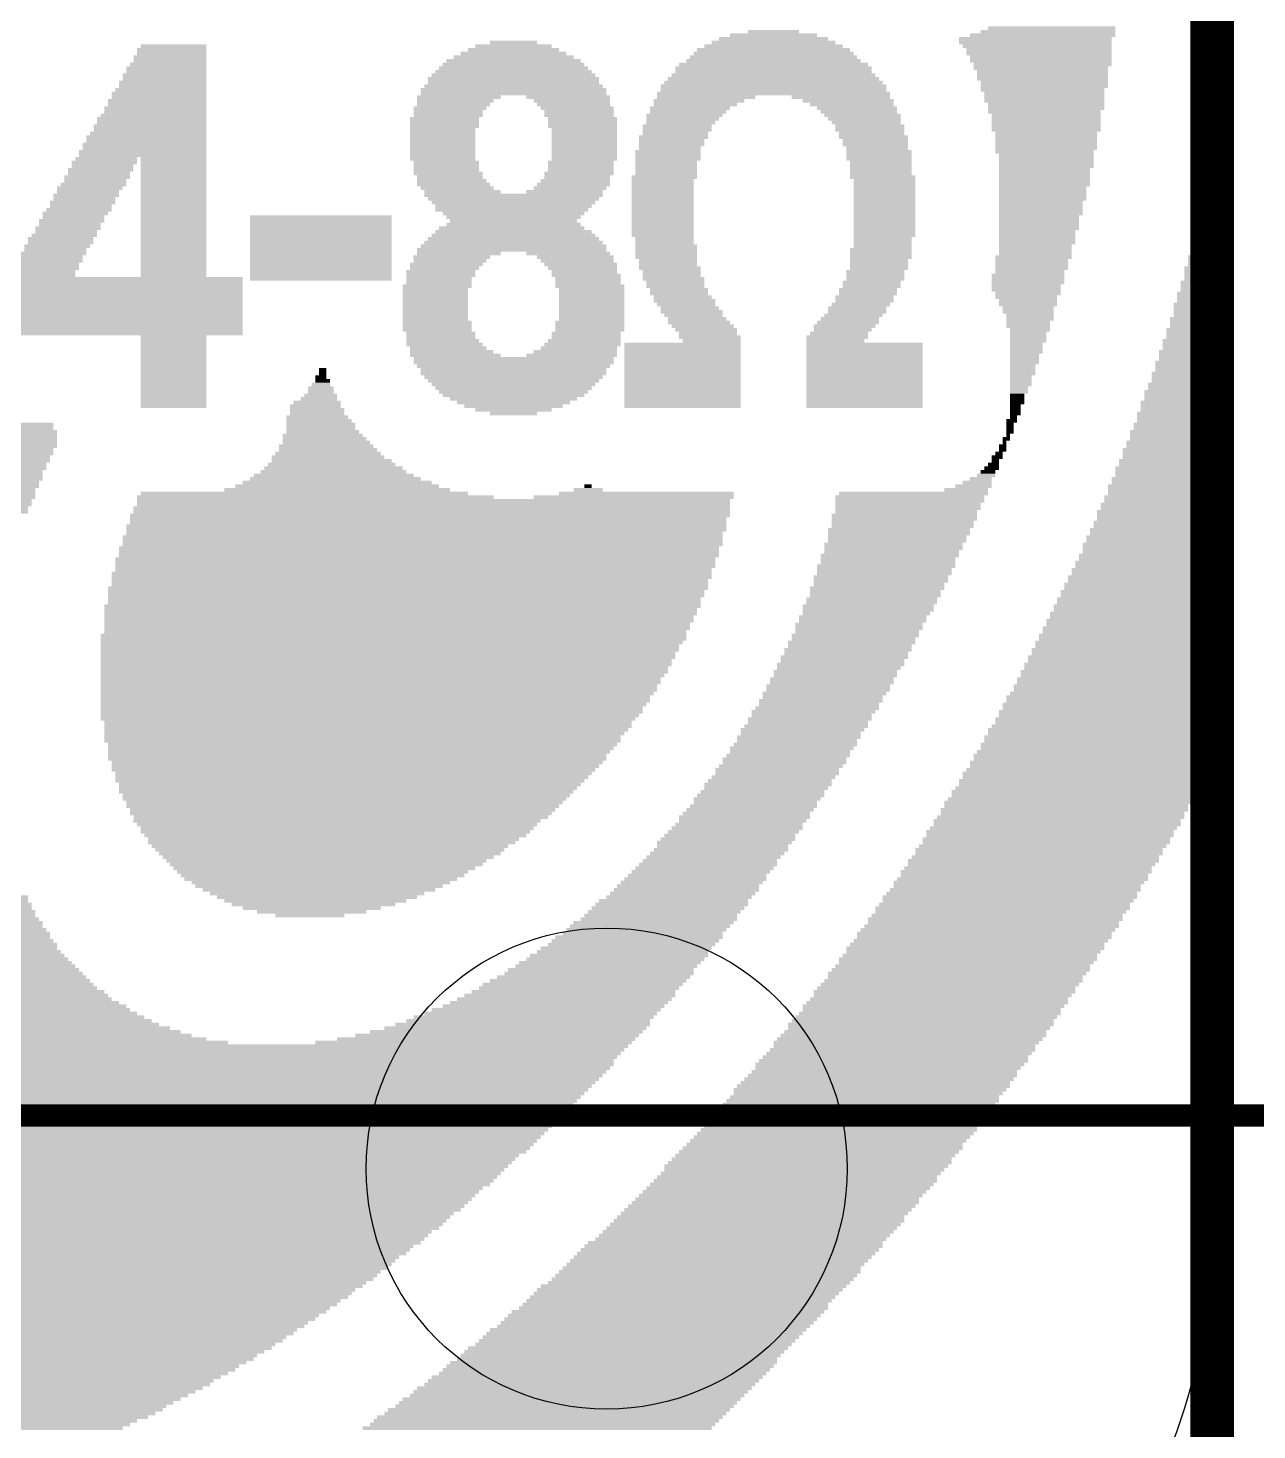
# Model space of a CAD drawing. Extents: x -11 to 71.5, y -12.5 to 39.9.
# Drawn here: x 58.13 to 65.28, y 1.98 to 10.14 of the extents above; entities that cross this region are included whole.
import ezdxf

# ---------------------------------------------------------------- set-up
doc = ezdxf.new("R2010")
doc.units = 0
for name, color, linetype in [('1', 12, 'CONTINUOUS'), ('16', 132, 'CONTINUOUS'), ('20', 4, 'CONTINUOUS'), ('21', 40, 'CONTINUOUS'), ('47', 253, 'CONTINUOUS')]:
    doc.layers.add(name, color=color, linetype=linetype)

# ---------------------------------------------------------------- blocks, each defined once
blk = doc.blocks.new('RECT')
blk.add_solid([(-0.5, -0.5), (0.5, -0.5), (-0.5, 0.5), (0.5, 0.5)])

msp = doc.modelspace()

# ---------------------------------------------------------------- linework, layer by layer
at = {"layer": '1', "const_width": 0.254}
msp.add_lwpolyline([(65.024, 0), (65.024, 30.734)], dxfattribs=at)
at = {"layer": '16', "const_width": 0.254}
msp.add_lwpolyline([(65.024, 0), (65.024, 30.734)], dxfattribs=at)
at = {"layer": '20'}
msp.add_line((65, 3), (65, 27.6604), dxfattribs=at)
msp.add_circle((61.5, 3.5), 1.4, dxfattribs=at)
msp.add_arc((62, 3), 3, 270, 0, dxfattribs=at)
at = {"layer": '47', "const_width": 0.13}
msp.add_lwpolyline([(43.688, 3.81), (71.45, 3.81)], dxfattribs=at)

# ---------------------------------------------------------------- block references
at = {"layer": '21', "yscale": 0.0212}
for p, xscale in [((62.4709, 10.1173), 0.2963), ((64.0689, 10.1173), 0.7831), ((64.0901, 10.1384), 0.7408), ((58.9786, 10.0326), 0.381), ((60.9576, 10.0326), 0.4445), ((60.9576, 10.0538), 0.2752), ((62.4709, 10.0326), 0.8043), ((62.4709, 10.0538), 0.7196), ((62.4709, 10.0749), 0.635), ((62.4709, 10.0961), 0.508), ((63.9949, 10.0749), 0.889), ((63.9949, 10.0538), 0.889), ((64.0054, 10.0326), 0.8678), ((64.0372, 10.0961), 0.8466), ((58.9574, 9.9691), 0.4233), ((58.9574, 9.9479), 0.4233), ((58.968, 10.0114), 0.4022), ((58.968, 9.9903), 0.4022), ((60.9576, 9.9479), 0.7831), ((60.9576, 9.9691), 0.6985), ((60.9576, 9.9903), 0.6138), ((60.9576, 10.0114), 0.5291), ((62.4709, 9.9479), 1.016), ((62.4709, 9.9691), 0.9736), ((62.4709, 9.9903), 0.9313), ((62.4709, 10.0114), 0.889), ((64.016, 10.0114), 0.8466), ((64.016, 9.9903), 0.8466), ((64.0266, 9.9691), 0.8255), ((64.0266, 9.9479), 0.8255), ((58.9256, 9.8633), 0.4868), ((58.9362, 9.9056), 0.4657), ((58.9362, 9.8844), 0.4657), ((58.9468, 9.9268), 0.4445), ((60.9576, 9.8633), 0.9525), ((60.9576, 9.8844), 0.9101), ((60.9576, 9.9056), 0.8678), ((60.9576, 9.9268), 0.8255), ((62.4709, 9.8633), 1.1853), ((62.4709, 9.9056), 1.143), ((62.4709, 9.8844), 1.143), ((62.4709, 9.9268), 1.1006), ((64.0372, 9.9268), 0.8043), ((64.0266, 9.9056), 0.7831), ((64.0372, 9.8844), 0.762), ((64.0372, 9.8633), 0.762), ((58.9151, 9.8209), 0.508), ((58.9151, 9.7998), 0.508), ((58.9256, 9.8421), 0.4868), ((60.9576, 9.7998), 1.0371), ((60.9576, 9.8421), 0.9948), ((60.9576, 9.8209), 0.9948), ((62.4709, 9.7998), 1.3123), ((62.4709, 9.8209), 1.27), ((62.4709, 9.8421), 1.2276), ((64.0372, 9.8421), 0.762), ((64.0478, 9.8209), 0.7408), ((64.0478, 9.7998), 0.7408), ((58.8833, 9.7151), 0.5715), ((58.8939, 9.7574), 0.5503), ((58.8939, 9.7363), 0.5503), ((58.9045, 9.7786), 0.5291), ((60.6189, 9.7151), 0.4445), ((60.6401, 9.7363), 0.4868), ((60.9576, 9.7786), 1.0795), ((60.9576, 9.7574), 1.0795), ((61.275, 9.7363), 0.4868), ((61.2962, 9.7151), 0.4445), ((62.037, 9.7151), 0.5291), ((62.4709, 9.7574), 1.3546), ((62.0794, 9.7363), 0.5715), ((62.4709, 9.7786), 1.3123), ((62.8625, 9.7363), 0.5715), ((62.9048, 9.7151), 0.5291), ((64.0372, 9.7786), 0.7196), ((64.0478, 9.7574), 0.6985), ((64.0478, 9.7363), 0.6985), ((64.0478, 9.7151), 0.6985), ((58.8621, 9.6304), 0.6138), ((58.8727, 9.6728), 0.5926), ((58.8727, 9.6516), 0.5926), ((58.8833, 9.6939), 0.5715), ((60.5766, 9.6516), 0.4022), ((60.5766, 9.6304), 0.4022), ((60.5872, 9.6728), 0.4233), ((60.6083, 9.6939), 0.4233), ((61.3068, 9.6939), 0.4233), ((61.328, 9.6728), 0.4233), ((61.3385, 9.6516), 0.4022), ((61.3385, 9.6304), 0.4022), ((61.9524, 9.6304), 0.4445), ((61.9735, 9.6516), 0.4445), ((61.9841, 9.6728), 0.4656), ((62.0159, 9.6939), 0.4868), ((62.926, 9.6939), 0.4868), ((62.9577, 9.6728), 0.4656), ((62.9683, 9.6516), 0.4445), ((62.9895, 9.6304), 0.4445), ((64.0478, 9.6516), 0.6561), ((64.0584, 9.6939), 0.6773), ((64.0584, 9.6728), 0.6773), ((64.0584, 9.6304), 0.635), ((58.841, 9.567), 0.6561), ((58.841, 9.5458), 0.6561), ((58.8516, 9.6093), 0.635), ((58.8516, 9.5881), 0.635), ((60.5554, 9.6093), 0.4022), ((60.5554, 9.5881), 0.4022), ((60.5554, 9.567), 0.4022), ((60.5448, 9.5458), 0.381), ((61.3597, 9.6093), 0.4022), ((61.3597, 9.5881), 0.4022), ((61.3597, 9.567), 0.4022), ((61.3703, 9.5458), 0.381), ((61.91, 9.567), 0.4022), ((61.91, 9.5458), 0.4022), ((61.9312, 9.5881), 0.4022), ((61.9418, 9.6093), 0.4233), ((63.0001, 9.6093), 0.4233), ((63.0106, 9.5881), 0.4022), ((63.0318, 9.567), 0.4022), ((63.0318, 9.5458), 0.4022), ((64.0584, 9.6093), 0.635), ((64.0584, 9.5881), 0.635), ((64.0584, 9.567), 0.635), ((64.0584, 9.5458), 0.635), ((58.8092, 9.4611), 0.7196), ((58.8198, 9.5035), 0.6985), ((58.8198, 9.4823), 0.6985), ((58.8304, 9.5246), 0.6773), ((60.5448, 9.5246), 0.381), ((60.5448, 9.5035), 0.381), ((60.5448, 9.4823), 0.381), ((60.5448, 9.4611), 0.381), ((61.3703, 9.5246), 0.381), ((61.3703, 9.5035), 0.381), ((61.3703, 9.4823), 0.381), ((61.3703, 9.4611), 0.381), ((61.8889, 9.5035), 0.4022), ((61.8783, 9.4823), 0.381), ((61.8783, 9.4611), 0.381), ((61.8994, 9.5246), 0.381), ((63.0424, 9.5246), 0.381), ((63.053, 9.5035), 0.4022), ((63.0636, 9.4823), 0.381), ((63.0636, 9.4611), 0.381), ((64.0584, 9.5246), 0.5926), ((64.0584, 9.5035), 0.5926), ((64.0584, 9.4823), 0.5926), ((64.0584, 9.4611), 0.5926), ((58.587, 9.3765), 0.3598), ((58.7986, 9.4188), 0.7408), ((58.7986, 9.3976), 0.7408), ((58.8092, 9.44), 0.7196), ((58.9786, 9.3765), 0.381), ((60.5448, 9.44), 0.381), ((60.5448, 9.4188), 0.381), ((60.5448, 9.3976), 0.381), ((60.5448, 9.3765), 0.381), ((61.3703, 9.44), 0.381), ((61.3703, 9.4188), 0.381), ((61.3703, 9.3976), 0.381), ((61.3703, 9.3765), 0.381), ((61.8571, 9.4188), 0.381), ((61.8571, 9.3976), 0.381), ((61.8571, 9.3765), 0.381), ((61.8677, 9.44), 0.3598), ((63.0741, 9.44), 0.3598), ((63.0847, 9.4188), 0.381), ((63.0847, 9.3976), 0.381), ((63.0847, 9.3765), 0.381), ((64.0478, 9.4188), 0.5715), ((64.0584, 9.44), 0.5926), ((64.0584, 9.3976), 0.5503), ((64.0584, 9.3765), 0.5503), ((58.5552, 9.313), 0.381), ((58.5447, 9.2918), 0.3598), ((58.5764, 9.3553), 0.381), ((58.5658, 9.3341), 0.3598), ((58.9786, 9.3553), 0.381), ((58.9786, 9.3341), 0.381), ((58.9786, 9.313), 0.381), ((58.9786, 9.2918), 0.381), ((60.566, 9.3553), 0.381), ((60.566, 9.3341), 0.381), ((60.566, 9.313), 0.381), ((60.5766, 9.2918), 0.4022), ((61.3385, 9.2918), 0.4022), ((61.3491, 9.3553), 0.381), ((61.3491, 9.3341), 0.381), ((61.3491, 9.313), 0.381), ((61.8465, 9.3553), 0.3598), ((61.8465, 9.3341), 0.3598), ((61.8465, 9.313), 0.3598), ((61.8465, 9.2918), 0.3598), ((63.0953, 9.3553), 0.3598), ((63.0953, 9.3341), 0.3598), ((63.0953, 9.313), 0.3598), ((63.0953, 9.2918), 0.3598), ((64.0478, 9.313), 0.5291), ((64.0478, 9.2918), 0.5291), ((64.0584, 9.3553), 0.5503), ((64.0584, 9.3341), 0.5503), ((58.5129, 9.2283), 0.381), ((58.5341, 9.2706), 0.381), ((58.5235, 9.2495), 0.3598), ((58.9786, 9.2706), 0.381), ((58.9786, 9.2495), 0.381), ((58.9786, 9.2283), 0.381), ((60.5977, 9.2495), 0.4022), ((60.5872, 9.2706), 0.381), ((60.6083, 9.2283), 0.4233), ((61.3068, 9.2283), 0.4233), ((61.3174, 9.2495), 0.4022), ((61.328, 9.2706), 0.381), ((61.8359, 9.2706), 0.381), ((61.8254, 9.2495), 0.3598), ((61.8254, 9.2283), 0.3598), ((63.1059, 9.2706), 0.381), ((63.1165, 9.2495), 0.3598), ((63.1165, 9.2283), 0.3598), ((64.0478, 9.2706), 0.5291), ((64.0478, 9.2495), 0.5291), ((64.0478, 9.2283), 0.5291), ((65.0002, 9.2283), 0.0212), ((58.4706, 9.1648), 0.381), ((58.46, 9.1436), 0.3598), ((58.4917, 9.2071), 0.381), ((58.4812, 9.186), 0.3598), ((58.9786, 9.2071), 0.381), ((58.9786, 9.186), 0.381), ((58.9786, 9.1648), 0.381), ((58.9786, 9.1436), 0.381), ((60.6295, 9.2071), 0.4233), ((60.6612, 9.186), 0.4445), ((60.9576, 9.1648), 1.0371), ((60.9576, 9.1436), 0.9948), ((61.2539, 9.186), 0.4445), ((61.2856, 9.2071), 0.4233), ((61.8254, 9.2071), 0.3598), ((61.8254, 9.186), 0.3598), ((61.8254, 9.1648), 0.3598), ((61.8254, 9.1436), 0.3598), ((63.1165, 9.2071), 0.3598), ((63.1165, 9.186), 0.3598), ((63.1165, 9.1648), 0.3598), ((63.1165, 9.1436), 0.3598), ((64.0372, 9.2071), 0.508), ((64.0372, 9.186), 0.508), ((64.0372, 9.1648), 0.508), ((64.0372, 9.1436), 0.508), ((64.9896, 9.1436), 0.0423), ((65.0002, 9.2071), 0.0212), ((65.0002, 9.186), 0.0212), ((65.0002, 9.1648), 0.0212), ((58.4071, 9.059), 0.381), ((58.4282, 9.0801), 0.381), ((58.4494, 9.1225), 0.381), ((58.4388, 9.1013), 0.3598), ((58.9786, 9.1225), 0.381), ((58.9786, 9.1013), 0.381), ((58.9786, 9.0801), 0.381), ((58.9786, 9.059), 0.381), ((60.9576, 9.1225), 0.9525), ((60.9576, 9.1013), 0.9101), ((60.947, 9.0801), 0.889), ((60.9576, 9.059), 0.8255), ((61.8254, 9.1225), 0.3598), ((61.8254, 9.1013), 0.3598), ((61.8254, 9.0801), 0.3598), ((61.8254, 9.059), 0.3598), ((63.1165, 9.1225), 0.3598), ((63.1165, 9.1013), 0.3598), ((63.1165, 9.0801), 0.3598), ((63.1165, 9.059), 0.3598), ((64.0266, 9.1225), 0.4868), ((64.0266, 9.1013), 0.4868), ((64.0266, 9.0801), 0.4868), ((64.0266, 9.059), 0.4868), ((64.9791, 9.059), 0.0635), ((64.9896, 9.1225), 0.0423), ((64.9896, 9.1013), 0.0423), ((64.9896, 9.0801), 0.0423), ((58.3648, 8.9743), 0.381), ((58.3859, 9.0166), 0.381), ((58.3753, 8.9955), 0.3598), ((58.3965, 9.0378), 0.3598), ((58.9786, 9.0378), 0.381), ((58.9786, 9.0166), 0.381), ((58.9786, 8.9955), 0.381), ((58.9786, 8.9743), 0.381), ((59.8358, 9.0378), 0.8255), ((59.8358, 9.0166), 0.8255), ((59.8358, 8.9955), 0.8255), ((59.8358, 8.9743), 0.8255), ((60.947, 8.9743), 0.8466), ((60.9576, 9.0378), 0.7831), ((60.9576, 8.9955), 0.7831), ((60.9576, 9.0166), 0.7408), ((61.8254, 9.0378), 0.3598), ((61.8254, 9.0166), 0.3598), ((61.8254, 8.9955), 0.3598), ((61.8254, 8.9743), 0.3598), ((63.1165, 9.0378), 0.3598), ((63.1165, 9.0166), 0.3598), ((63.1165, 8.9955), 0.3598), ((63.1165, 8.9743), 0.3598), ((64.016, 9.0378), 0.4656), ((64.016, 9.0166), 0.4656), ((64.016, 8.9955), 0.4656), ((64.016, 8.9743), 0.4656), ((64.9685, 8.9743), 0.0847), ((64.9791, 9.0378), 0.0635), ((64.9791, 9.0166), 0.0635), ((64.9791, 8.9955), 0.0635), ((58.3224, 8.9108), 0.381), ((58.3224, 8.8896), 0.381), ((58.3436, 8.932), 0.381), ((58.3542, 8.9531), 0.3598), ((58.9786, 8.9531), 0.381), ((58.9786, 8.932), 0.381), ((58.9786, 8.9108), 0.381), ((58.9786, 8.8896), 0.381), ((59.8358, 8.9531), 0.8255), ((59.8358, 8.932), 0.8255), ((59.8358, 8.9108), 0.8255), ((59.8358, 8.8896), 0.8255), ((60.9576, 8.8896), 1.0371), ((60.9576, 8.9108), 0.9948), ((60.9576, 8.932), 0.9525), ((60.9576, 8.9531), 0.9101), ((61.8254, 8.9531), 0.3598), ((61.8254, 8.932), 0.3598), ((61.8359, 8.9108), 0.3387), ((61.8359, 8.8896), 0.3387), ((63.1059, 8.9108), 0.3387), ((63.1059, 8.8896), 0.3387), ((63.1165, 8.9531), 0.3598), ((63.1165, 8.932), 0.3598), ((64.0054, 8.9531), 0.4445), ((64.0054, 8.932), 0.4445), ((64.0054, 8.9108), 0.4445), ((64.0054, 8.8896), 0.4445), ((64.9579, 8.8896), 0.1058), ((64.9685, 8.9531), 0.0847), ((64.9685, 8.932), 0.0847), ((64.9685, 8.9108), 0.0847), ((58.2801, 8.8261), 0.381), ((58.2695, 8.805), 0.3598), ((58.3013, 8.8685), 0.381), ((58.2907, 8.8473), 0.3598), ((58.9786, 8.8685), 0.381), ((58.9786, 8.8473), 0.381), ((58.9786, 8.8261), 0.381), ((58.9786, 8.805), 0.381), ((59.8358, 8.8685), 0.8255), ((59.8358, 8.8473), 0.8255), ((59.8358, 8.8261), 0.8255), ((59.8358, 8.805), 0.8255), ((60.5977, 8.805), 0.4445), ((60.947, 8.8473), 1.1006), ((60.6401, 8.8261), 0.4868), ((60.9576, 8.8685), 1.0795), ((61.275, 8.8261), 0.4868), ((61.3174, 8.805), 0.4445), ((61.8465, 8.8685), 0.3598), ((61.8465, 8.8473), 0.3598), ((61.8465, 8.8261), 0.3598), ((61.8465, 8.805), 0.3598), ((63.0953, 8.8473), 0.3598), ((63.0953, 8.8261), 0.3598), ((63.0953, 8.805), 0.3598), ((63.1059, 8.8685), 0.3387), ((63.9843, 8.805), 0.4445), ((63.9949, 8.8685), 0.4233), ((63.9949, 8.8473), 0.4233), ((63.9949, 8.8261), 0.4233), ((64.9473, 8.805), 0.127), ((64.9579, 8.8685), 0.1058), ((64.9579, 8.8473), 0.1058), ((64.9579, 8.8261), 0.1058), ((58.2166, 8.7203), 0.381), ((58.2378, 8.7626), 0.381), ((58.2378, 8.7415), 0.381), ((58.2589, 8.7838), 0.381), ((58.9786, 8.7838), 0.381), ((58.9786, 8.7626), 0.381), ((58.9786, 8.7415), 0.381), ((58.9786, 8.7203), 0.381), ((59.8358, 8.7838), 0.8255), ((59.8358, 8.7626), 0.8255), ((59.8358, 8.7415), 0.8255), ((59.8358, 8.7203), 0.8255), ((60.5342, 8.7203), 0.4022), ((60.5554, 8.7415), 0.4022), ((60.566, 8.7626), 0.4233), ((60.5872, 8.7838), 0.4233), ((61.328, 8.7838), 0.4233), ((61.3491, 8.7626), 0.4233), ((61.3597, 8.7415), 0.4022), ((61.3703, 8.7203), 0.381), ((61.8571, 8.7838), 0.3387), ((61.8571, 8.7626), 0.3387), ((61.8677, 8.7415), 0.3598), ((61.8783, 8.7203), 0.3387), ((63.0636, 8.7203), 0.3387), ((63.0847, 8.7838), 0.3387), ((63.0847, 8.7626), 0.3387), ((63.0847, 8.7415), 0.3387), ((63.9631, 8.7203), 0.4022), ((63.9737, 8.7838), 0.4233), ((63.9737, 8.7626), 0.4233), ((63.9737, 8.7415), 0.4233), ((64.9367, 8.7415), 0.1482), ((64.9367, 8.7203), 0.1482), ((64.9473, 8.7838), 0.127), ((64.9473, 8.7626), 0.127), ((58.6928, 8.678), 1.3758), ((58.6928, 8.6568), 1.3758), ((58.2166, 8.6992), 0.381), ((58.9786, 8.6992), 0.381), ((59.8358, 8.6992), 0.8255), ((59.8358, 8.678), 0.8255), ((60.5342, 8.6992), 0.4022), ((60.5237, 8.678), 0.381), ((60.5237, 8.6568), 0.381), ((61.3809, 8.6992), 0.4022), ((61.3915, 8.678), 0.381), ((61.3915, 8.6568), 0.381), ((61.8783, 8.6992), 0.3387), ((61.8889, 8.678), 0.3598), ((61.8994, 8.6568), 0.3387), ((63.0424, 8.6568), 0.3387), ((63.0636, 8.6992), 0.3387), ((63.0636, 8.678), 0.3387), ((63.9525, 8.6992), 0.4233), ((63.9525, 8.678), 0.4233), ((63.9525, 8.6568), 0.4233), ((64.9262, 8.6568), 0.1693), ((64.9367, 8.6992), 0.1482), ((64.9367, 8.678), 0.1482), ((58.6822, 8.6357), 1.3969), ((58.6822, 8.6145), 1.3969), ((58.6822, 8.5933), 1.3969), ((58.6928, 8.5722), 1.3758), ((60.5131, 8.6357), 0.4022), ((60.5025, 8.6145), 0.381), ((60.5025, 8.5933), 0.381), ((60.5025, 8.5722), 0.381), ((61.402, 8.6357), 0.4022), ((61.4126, 8.6145), 0.381), ((61.4126, 8.5933), 0.381), ((61.4126, 8.5722), 0.381), ((61.8994, 8.6357), 0.3387), ((61.9206, 8.6145), 0.3387), ((61.9206, 8.5933), 0.3387), ((61.9418, 8.5722), 0.3387), ((63.0001, 8.5722), 0.3387), ((63.0212, 8.6145), 0.3387), ((63.0212, 8.5933), 0.3387), ((63.0424, 8.6357), 0.3387), ((63.9419, 8.6357), 0.4022), ((63.9419, 8.6145), 0.4022), ((63.9525, 8.5933), 0.381), ((63.9419, 8.5722), 0.3598), ((64.9156, 8.5933), 0.1905), ((64.9156, 8.5722), 0.1905), ((64.9262, 8.6357), 0.1693), ((64.9262, 8.6145), 0.1693), ((58.6928, 8.551), 1.3758), ((58.6928, 8.5298), 1.3758), ((58.6928, 8.5087), 1.3758), ((58.6928, 8.4875), 1.3758), ((60.5025, 8.551), 0.381), ((60.5025, 8.5298), 0.381), ((60.5025, 8.5087), 0.381), ((60.5025, 8.4875), 0.381), ((61.4126, 8.551), 0.381), ((61.4126, 8.5298), 0.381), ((61.4126, 8.5087), 0.381), ((61.4126, 8.4875), 0.381), ((61.9524, 8.551), 0.3598), ((61.9629, 8.5298), 0.3387), ((61.9841, 8.5087), 0.3387), ((61.9947, 8.4875), 0.3598), ((62.9577, 8.5087), 0.3387), ((62.9577, 8.4875), 0.3387), ((62.9789, 8.5298), 0.3387), ((63.0001, 8.551), 0.3387), ((63.9525, 8.551), 0.3387), ((63.9525, 8.5298), 0.3387), ((63.9525, 8.5087), 0.2963), ((63.9525, 8.4875), 0.2963), ((64.905, 8.5298), 0.2117), ((64.905, 8.5087), 0.2117), ((64.905, 8.4875), 0.2117), ((64.9156, 8.551), 0.1905), ((58.6928, 8.4663), 1.3758), ((58.6928, 8.4452), 1.3758), ((58.6928, 8.424), 1.3758), ((58.6928, 8.4028), 1.3758), ((60.5025, 8.4663), 0.381), ((60.5025, 8.4452), 0.381), ((60.5131, 8.424), 0.4022), ((60.5131, 8.4028), 0.4022), ((61.402, 8.424), 0.4022), ((61.402, 8.4028), 0.4022), ((61.4126, 8.4663), 0.381), ((61.4126, 8.4452), 0.381), ((62.0053, 8.4663), 0.3387), ((62.0264, 8.4452), 0.3387), ((62.037, 8.424), 0.3598), ((62.0582, 8.4028), 0.3598), ((62.8837, 8.4028), 0.3598), ((62.9048, 8.424), 0.3598), ((62.9154, 8.4452), 0.3387), ((62.9366, 8.4663), 0.3387), ((63.9631, 8.4663), 0.2752), ((63.9631, 8.4452), 0.2752), ((63.9525, 8.424), 0.254), ((63.9525, 8.4028), 0.254), ((64.8944, 8.4452), 0.2328), ((64.8944, 8.424), 0.2328), ((64.8944, 8.4028), 0.2328), ((64.905, 8.4663), 0.2117), ((58.7034, 8.3817), 1.3546), ((58.7034, 8.3605), 1.3546), ((58.9786, 8.3393), 0.381), ((58.9786, 8.3182), 0.381), ((60.5131, 8.3817), 0.4022), ((60.5342, 8.3605), 0.4022), ((60.5342, 8.3393), 0.4022), ((60.5448, 8.3182), 0.4233), ((61.3703, 8.3182), 0.4233), ((61.3809, 8.3605), 0.4022), ((61.3809, 8.3393), 0.4022), ((61.402, 8.3817), 0.4022), ((62.0794, 8.3817), 0.3598), ((62.0899, 8.3605), 0.3387), ((62.1005, 8.3393), 0.3598), ((62.1111, 8.3182), 0.3387), ((62.8307, 8.3182), 0.3387), ((62.8413, 8.3393), 0.3598), ((62.8519, 8.3605), 0.3387), ((62.8731, 8.3817), 0.3387), ((63.9631, 8.3817), 0.2328), ((63.9525, 8.3605), 0.2117), ((63.9525, 8.3393), 0.2117), ((63.9525, 8.3182), 0.2117), ((64.8732, 8.3182), 0.2752), ((64.8838, 8.3817), 0.254), ((64.8838, 8.3605), 0.254), ((64.8838, 8.3393), 0.254), ((58.9786, 8.297), 0.381), ((58.9786, 8.2758), 0.381), ((58.9786, 8.2547), 0.381), ((58.9786, 8.2335), 0.381), ((60.5554, 8.297), 0.4445), ((60.5766, 8.2758), 0.4445), ((60.5977, 8.2547), 0.4868), ((60.6189, 8.2335), 0.5291), ((61.2962, 8.2335), 0.5291), ((61.3174, 8.2547), 0.4868), ((61.3385, 8.2758), 0.4445), ((61.3597, 8.297), 0.4445), ((61.9418, 8.297), 0.6773), ((61.9418, 8.2758), 0.6773), ((61.9418, 8.2547), 0.6773), ((61.9418, 8.2335), 0.6773), ((63.0001, 8.297), 0.6773), ((63.0001, 8.2758), 0.6773), ((63.0001, 8.2547), 0.6773), ((63.0001, 8.2335), 0.6773), ((63.9419, 8.297), 0.1905), ((63.9419, 8.2758), 0.1905), ((63.9419, 8.2547), 0.1905), ((63.9314, 8.2335), 0.1693), ((64.8627, 8.2547), 0.2963), ((64.8627, 8.2335), 0.2963), ((64.8732, 8.297), 0.2752), ((64.8732, 8.2758), 0.2752), ((58.9786, 8.2123), 0.381), ((58.9786, 8.1912), 0.381), ((58.9786, 8.17), 0.381), ((60.9576, 8.2123), 1.1641), ((60.9576, 8.1912), 1.1641), ((60.9576, 8.17), 1.1218), ((61.9418, 8.2123), 0.6773), ((61.9418, 8.1912), 0.6773), ((61.9418, 8.17), 0.6773), ((63.0001, 8.2123), 0.6773), ((63.0001, 8.1912), 0.6773), ((63.0001, 8.17), 0.6773), ((63.9314, 8.2123), 0.1693), ((63.9314, 8.1912), 0.1693), ((63.9208, 8.17), 0.1482), ((64.8521, 8.1912), 0.3175), ((64.8521, 8.17), 0.3175), ((64.8627, 8.2123), 0.2963), ((58.9786, 8.1488), 0.381), ((58.9786, 8.1277), 0.381), ((58.9786, 8.1065), 0.381), ((58.9786, 8.0853), 0.381), ((59.8358, 8.1065), 0.0635), ((59.8464, 8.0853), 0.0847), ((59.8464, 8.1488), 0.0423), ((59.8464, 8.1277), 0.0423), ((60.9576, 8.1488), 1.0795), ((60.9576, 8.1277), 1.0795), ((60.9576, 8.1065), 1.0371), ((60.9576, 8.0853), 0.9948), ((61.9418, 8.1488), 0.6773), ((61.9418, 8.1277), 0.6773), ((61.9418, 8.1065), 0.6773), ((61.9418, 8.0853), 0.6773), ((63.0001, 8.1488), 0.6773), ((63.0001, 8.1277), 0.6773), ((63.0001, 8.1065), 0.6773), ((63.0001, 8.0853), 0.6773), ((63.9208, 8.1488), 0.1482), ((63.9208, 8.1277), 0.1482), ((63.9102, 8.1065), 0.127), ((63.9102, 8.0853), 0.127), ((64.8415, 8.1277), 0.3387), ((64.8415, 8.1065), 0.3387), ((64.8415, 8.0853), 0.3387), ((64.8521, 8.1488), 0.3175), ((58.9786, 8.0642), 0.381), ((58.9786, 8.043), 0.381), ((58.9786, 8.0218), 0.381), ((58.9786, 8.0007), 0.381), ((59.8358, 8.0007), 0.1905), ((59.8358, 8.043), 0.1482), ((59.8358, 8.0218), 0.1482), ((59.8358, 8.0642), 0.1058), ((60.9576, 8.0642), 0.9525), ((60.9576, 8.043), 0.9101), ((60.9576, 8.0218), 0.8678), ((60.9576, 8.0007), 0.8255), ((61.9418, 8.0642), 0.6773), ((61.9418, 8.043), 0.6773), ((61.9418, 8.0218), 0.6773), ((61.9418, 8.0007), 0.6773), ((63.0001, 8.0642), 0.6773), ((63.0001, 8.043), 0.6773), ((63.0001, 8.0218), 0.6773), ((63.0001, 8.0007), 0.6773), ((63.9102, 8.0642), 0.127), ((63.8996, 8.043), 0.1058), ((63.8996, 8.0218), 0.1058), ((63.889, 8.0007), 0.0847), ((64.8203, 8.0218), 0.381), ((64.8203, 8.0007), 0.381), ((64.8309, 8.0642), 0.3598), ((64.8309, 8.043), 0.3598), ((58.9786, 7.9795), 0.381), ((58.9786, 7.9583), 0.381), ((58.9786, 7.9372), 0.381), ((59.804, 7.9372), 0.2963), ((59.8146, 7.916), 0.3175), ((59.8146, 7.9583), 0.2752), ((59.8252, 7.9795), 0.2117), ((60.9576, 7.9795), 0.7408), ((60.9576, 7.9583), 0.6561), ((60.9576, 7.9372), 0.5715), ((60.9576, 7.916), 0.4445), ((61.9418, 7.9795), 0.6773), ((61.9418, 7.9583), 0.6773), ((61.9418, 7.9372), 0.6773), ((63.0001, 7.9795), 0.6773), ((63.0001, 7.9583), 0.6773), ((63.0001, 7.9372), 0.6773), ((63.8784, 7.9372), 0.0635), ((63.8784, 7.916), 0.0635), ((63.889, 7.9795), 0.0847), ((63.889, 7.9583), 0.0847), ((64.8097, 7.9583), 0.4022), ((64.8097, 7.9372), 0.4022), ((64.8097, 7.916), 0.4022), ((64.8203, 7.9795), 0.381), ((57.9626, 7.8314), 0.635), ((59.8146, 7.8737), 0.3598), ((59.8252, 7.8525), 0.381), ((59.8358, 7.8314), 0.4022), ((59.8146, 7.8949), 0.3175), ((60.9576, 7.8949), 0.2752), ((63.8573, 7.8525), 0.0635), ((63.8467, 7.8314), 0.0423), ((63.8784, 7.8949), 0.0635), ((63.8679, 7.8737), 0.0423), ((64.7886, 7.8314), 0.4445), ((64.7992, 7.8949), 0.4233), ((64.7992, 7.8737), 0.4233), ((64.7992, 7.8525), 0.4233), ((57.9626, 7.7679), 0.6773), ((57.9626, 7.7467), 0.6773), ((57.9626, 7.8102), 0.635), ((57.9732, 7.789), 0.6561), ((59.8569, 7.7467), 0.4868), ((59.8464, 7.7679), 0.4656), ((59.8358, 7.8102), 0.4022), ((59.8464, 7.789), 0.4233), ((63.8255, 7.7467), 0.0423), ((63.8467, 7.8102), 0.0423), ((63.8467, 7.789), 0.0423), ((63.8361, 7.7679), 0.0212), ((64.778, 7.789), 0.4657), ((64.778, 7.7679), 0.4657), ((64.778, 7.7467), 0.4657), ((64.7886, 7.8102), 0.4445), ((57.9308, 7.662), 0.6985), ((57.952, 7.7044), 0.6985), ((57.9414, 7.6832), 0.6773), ((57.9626, 7.7255), 0.6773), ((59.8781, 7.662), 0.6138), ((59.8675, 7.7044), 0.5503), ((59.8781, 7.6832), 0.5715), ((59.8675, 7.7255), 0.508), ((63.7832, 7.662), 0.0423), ((63.8044, 7.7044), 0.0423), ((63.8044, 7.6832), 0.0423), ((63.8149, 7.7255), 0.0212), ((64.7568, 7.6832), 0.508), ((64.7568, 7.662), 0.508), ((64.7674, 7.7255), 0.4868), ((64.7674, 7.7044), 0.4868), ((57.8885, 7.5985), 0.6985), ((57.9097, 7.6409), 0.6985), ((57.9097, 7.6197), 0.6985), ((59.8993, 7.5985), 0.7408), ((59.8993, 7.6197), 0.6985), ((59.8781, 7.6409), 0.6561), ((63.7515, 7.5985), 0.0635), ((63.7726, 7.6409), 0.0635), ((63.762, 7.6197), 0.0423), ((64.7462, 7.6197), 0.5291), ((64.7462, 7.5985), 0.5291), ((64.7568, 7.6409), 0.508), ((57.825, 7.5139), 0.7831), ((57.8462, 7.535), 0.7408), ((57.8568, 7.5562), 0.7196), ((57.8779, 7.5774), 0.7196), ((59.9204, 7.5139), 0.9948), ((59.9099, 7.535), 0.9313), ((59.9099, 7.5562), 0.8466), ((59.9099, 7.5774), 0.8043), ((63.6774, 7.5139), 0.127), ((63.7091, 7.535), 0.1058), ((63.7197, 7.5562), 0.0847), ((63.7409, 7.5774), 0.0847), ((64.7251, 7.5139), 0.5715), ((64.7357, 7.5774), 0.5503), ((64.7357, 7.5562), 0.5503), ((64.7357, 7.535), 0.5503), ((57.6874, 7.4292), 0.9736), ((57.7404, 7.4504), 0.8678), ((57.7827, 7.4715), 0.8255), ((57.8039, 7.4927), 0.7831), ((59.7405, 7.4292), 1.9049), ((59.931, 7.4504), 1.3123), ((59.931, 7.4715), 1.1853), ((59.931, 7.4927), 1.1006), ((61.7301, 7.4292), 1.016), ((61.3915, 7.4504), 0.1693), ((61.3915, 7.4715), 0.0423), ((63.2858, 7.4292), 0.8678), ((63.5927, 7.4504), 0.254), ((63.635, 7.4715), 0.2117), ((63.6562, 7.4927), 0.1693), ((64.7145, 7.4715), 0.5926), ((64.7145, 7.4504), 0.5926), ((64.7145, 7.4292), 0.5926), ((64.7251, 7.4927), 0.5715), ((55.4756, 7.3869), 5.355), ((55.4756, 7.3657), 5.355), ((55.465, 7.3445), 5.3338), ((56.4916, 7.408), 3.3654), ((60.4813, 7.3445), 3.4712), ((59.804, 7.408), 2.0743), ((60.4919, 7.3869), 3.45), ((60.4919, 7.3657), 3.45), ((61.656, 7.408), 1.1641), ((63.2646, 7.408), 0.8678), ((63.2646, 7.3869), 0.8678), ((63.2541, 7.3657), 0.8466), ((63.2541, 7.3445), 0.8466), ((64.6933, 7.3657), 0.635), ((64.6933, 7.3445), 0.635), ((64.7039, 7.408), 0.6138), ((64.7039, 7.3869), 0.6138), ((55.465, 7.3234), 5.3338), ((60.4707, 7.3022), 3.4924), ((60.4602, 7.281), 3.4712), ((60.4602, 7.2599), 3.4712), ((60.4813, 7.3234), 3.4712), ((63.2223, 7.2599), 0.8255), ((63.2329, 7.3022), 0.8466), ((63.2329, 7.281), 0.8466), ((63.2435, 7.3234), 0.8255), ((64.6722, 7.2599), 0.6773), ((64.6827, 7.3234), 0.6561), ((64.6827, 7.3022), 0.6561), ((64.6827, 7.281), 0.6561), ((60.4284, 7.1752), 3.4924), ((60.4496, 7.2387), 3.4924), ((60.4496, 7.2175), 3.4924), ((60.439, 7.1964), 3.4712), ((63.2011, 7.2175), 0.8255), ((63.2011, 7.1964), 0.8255), ((63.1906, 7.1752), 0.8043), ((63.2223, 7.2387), 0.8255), ((64.651, 7.1752), 0.7196), ((64.6616, 7.2175), 0.6985), ((64.6616, 7.1964), 0.6985), ((64.6722, 7.2387), 0.6773), ((60.4073, 7.1117), 3.4924), ((60.4073, 7.0905), 3.4924), ((60.4284, 7.154), 3.4924), ((60.4284, 7.1329), 3.4924), ((63.1588, 7.0905), 0.7831), ((63.1694, 7.1329), 0.8043), ((63.1694, 7.1117), 0.8043), ((63.1906, 7.154), 0.8043), ((64.6404, 7.1329), 0.7408), ((64.6404, 7.1117), 0.7408), ((64.6404, 7.0905), 0.7408), ((64.651, 7.154), 0.7196), ((60.3861, 7.0482), 3.4924), ((60.3861, 7.0271), 3.4924), ((60.4073, 7.0694), 3.4924), ((63.1376, 7.0482), 0.7831), ((63.1376, 7.0271), 0.7831), ((63.1482, 7.0694), 0.8043), ((64.6193, 7.0271), 0.7831), ((64.6298, 7.0694), 0.762), ((64.6298, 7.0482), 0.762), ((60.3649, 6.9636), 3.4924), ((60.3649, 6.9424), 3.4924), ((60.3861, 7.0059), 3.4924), ((60.3755, 6.9847), 3.4712), ((63.0953, 6.9424), 0.7831), ((63.1271, 7.0059), 0.8043), ((63.1165, 6.9847), 0.7831), ((63.1165, 6.9636), 0.7831), ((64.5981, 6.9424), 0.8255), ((64.6087, 6.9847), 0.8043), ((64.6087, 6.9636), 0.8043), ((64.6193, 7.0059), 0.7831), ((60.3438, 6.8789), 3.4924), ((60.3332, 6.8577), 3.4712), ((60.3543, 6.9212), 3.4712), ((60.3543, 6.9001), 3.4712), ((63.0741, 6.8789), 0.7831), ((63.0636, 6.8577), 0.762), ((63.0953, 6.9212), 0.7831), ((63.0847, 6.9001), 0.762), ((64.5769, 6.8577), 0.8678), ((64.5875, 6.9001), 0.8466), ((64.5875, 6.8789), 0.8466), ((64.5981, 6.9212), 0.8255), ((60.312, 6.7731), 3.4712), ((60.3332, 6.8366), 3.4712), ((60.3226, 6.8154), 3.45), ((60.3226, 6.7942), 3.45), ((63.0212, 6.7731), 0.762), ((63.0424, 6.8154), 0.762), ((63.0424, 6.7942), 0.762), ((63.0636, 6.8366), 0.762), ((64.5558, 6.7731), 0.9101), ((64.5663, 6.8154), 0.889), ((64.5663, 6.7942), 0.889), ((64.5769, 6.8366), 0.8678), ((60.2908, 6.7096), 3.4289), ((60.2908, 6.6884), 3.4289), ((60.3014, 6.7519), 3.45), ((60.3014, 6.7307), 3.45), ((62.9895, 6.7096), 0.7408), ((62.9895, 6.6884), 0.7408), ((63.0212, 6.7519), 0.762), ((63.0106, 6.7307), 0.7408), ((64.5346, 6.6884), 0.9525), ((64.5452, 6.7307), 0.9313), ((64.5452, 6.7096), 0.9313), ((64.5558, 6.7519), 0.9101), ((60.2591, 6.6037), 3.4077), ((60.2803, 6.6672), 3.4077), ((60.2803, 6.6461), 3.4077), ((60.2697, 6.6249), 3.3865), ((62.9471, 6.6037), 0.7408), ((62.9683, 6.6672), 0.7408), ((62.9683, 6.6461), 0.7408), ((62.9577, 6.6249), 0.7196), ((64.5134, 6.6037), 0.9948), ((64.524, 6.6461), 0.9736), ((64.524, 6.6249), 0.9736), ((64.5346, 6.6672), 0.9525), ((60.2591, 6.5826), 3.4077), ((60.2379, 6.5402), 3.3654), ((60.2379, 6.5191), 3.3654), ((60.2485, 6.5614), 3.3865), ((62.9048, 6.5191), 0.7408), ((62.926, 6.5614), 0.7408), ((62.9154, 6.5402), 0.7196), ((62.9366, 6.5826), 0.7196), ((64.4923, 6.5191), 1.0371), ((64.5028, 6.5614), 1.016), ((64.5028, 6.5402), 1.016), ((64.5134, 6.5826), 0.9948), ((60.2273, 6.4979), 3.3442), ((60.2273, 6.4767), 3.3442), ((60.2168, 6.4556), 3.323), ((62.8837, 6.4767), 0.7408), ((62.8731, 6.4556), 0.7196), ((62.8942, 6.4979), 0.7196), ((64.4817, 6.4767), 1.0583), ((64.4817, 6.4556), 1.0583), ((64.4923, 6.4979), 1.0371), ((60.2168, 6.4344), 3.323), ((60.2062, 6.4132), 3.3019), ((60.2062, 6.3921), 3.3019), ((60.1956, 6.3709), 3.2807), ((62.8307, 6.3921), 0.7196), ((62.8307, 6.3709), 0.7196), ((62.8625, 6.4344), 0.7408), ((62.8519, 6.4132), 0.7196), ((64.4605, 6.3921), 1.1006), ((64.4605, 6.3709), 1.1006), ((64.4711, 6.4344), 1.0795), ((64.4711, 6.4132), 1.0795), ((60.1744, 6.3074), 3.2384), ((60.1744, 6.2862), 3.2384), ((60.185, 6.3497), 3.2595), ((60.185, 6.3286), 3.2595), ((62.7884, 6.3074), 0.7196), ((62.7884, 6.2862), 0.7196), ((62.8096, 6.3497), 0.7196), ((62.8096, 6.3286), 0.7196), ((64.4393, 6.3074), 1.143), ((64.4393, 6.2862), 1.143), ((64.4499, 6.3497), 1.1218), ((64.4499, 6.3286), 1.1218), ((60.1638, 6.2651), 3.2172), ((60.1533, 6.2439), 3.196), ((60.1533, 6.2228), 3.196), ((60.1427, 6.2016), 3.1749), ((62.7461, 6.2228), 0.7196), ((62.7355, 6.2016), 0.6985), ((62.7672, 6.2651), 0.7196), ((62.7567, 6.2439), 0.6985), ((64.4076, 6.2016), 1.2065), ((64.4182, 6.2439), 1.1853), ((64.4182, 6.2228), 1.1853), ((64.4288, 6.2651), 1.1641), ((60.1109, 6.1169), 3.1114), ((60.1321, 6.1804), 3.1537), ((60.1321, 6.1593), 3.1537), ((60.1215, 6.1381), 3.1325), ((62.6826, 6.1169), 0.7196), ((62.7037, 6.1593), 0.7196), ((62.6932, 6.1381), 0.6985), ((62.7249, 6.1804), 0.7196), ((64.3864, 6.1169), 1.2488), ((64.397, 6.1593), 1.2276), ((64.397, 6.1381), 1.2276), ((64.4076, 6.1804), 1.2065), ((60.1003, 6.0534), 3.0479), ((60.1109, 6.0958), 3.069), ((60.1109, 6.0746), 3.069), ((60.0898, 6.0323), 3.0267), ((62.6402, 6.0534), 0.7196), ((62.6297, 6.0323), 0.6985), ((62.6614, 6.0746), 0.7196), ((62.672, 6.0958), 0.6985), ((64.3653, 6.0534), 1.2911), ((64.3653, 6.0323), 1.2911), ((64.3758, 6.0746), 1.27), ((64.3864, 6.0958), 1.2488), ((60.0792, 6.0111), 3.0055), ((60.0792, 5.9899), 3.0055), ((60.0792, 5.9688), 2.9632), ((60.0686, 5.9476), 2.942), ((62.5767, 5.9476), 0.7196), ((62.5979, 5.9688), 0.7196), ((62.6191, 6.0111), 0.7196), ((62.6085, 5.9899), 0.6985), ((64.3441, 5.9688), 1.3334), ((64.3441, 5.9476), 1.3334), ((64.3547, 6.0111), 1.3123), ((64.3547, 5.9899), 1.3123), ((60.058, 5.9264), 2.9209), ((60.0474, 5.9053), 2.8997), ((60.0474, 5.8841), 2.8997), ((62.5344, 5.8841), 0.7196), ((62.5556, 5.9053), 0.7196), ((62.5662, 5.9264), 0.6985), ((64.3229, 5.9053), 1.3758), ((64.3229, 5.8841), 1.3758), ((64.3335, 5.9264), 1.3546), ((60.0474, 5.8629), 2.8574), ((60.0263, 5.8206), 2.8151), ((60.0369, 5.8418), 2.8362), ((60.0263, 5.7994), 2.7727), ((62.4921, 5.8206), 0.7196), ((62.4921, 5.7994), 0.7196), ((62.5132, 5.8418), 0.7196), ((62.5344, 5.8629), 0.7196), ((64.2806, 5.7994), 1.4181), ((64.3018, 5.8206), 1.4181), ((64.3123, 5.8629), 1.3969), ((64.3123, 5.8418), 1.3969), ((60.0157, 5.7783), 2.7516), ((60.0051, 5.7571), 2.7304), ((60.0051, 5.7359), 2.6881), ((59.9945, 5.7148), 2.6669), ((62.4392, 5.7359), 0.7408), ((62.4286, 5.7148), 0.7196), ((62.4498, 5.7571), 0.7196), ((62.4709, 5.7783), 0.7196), ((64.2383, 5.7148), 1.4181), ((64.2594, 5.7571), 1.4181), ((64.2594, 5.7359), 1.4181), ((64.2806, 5.7783), 1.4181), ((59.9839, 5.6936), 2.6457), ((59.9839, 5.6724), 2.6034), ((59.9734, 5.6513), 2.5822), ((59.9734, 5.6301), 2.5399), ((62.3757, 5.6513), 0.7408), ((62.3651, 5.6301), 0.7196), ((62.3968, 5.6724), 0.7408), ((62.4074, 5.6936), 0.7196), ((64.1853, 5.6301), 1.4393), ((64.1959, 5.6513), 1.4181), ((64.2277, 5.6936), 1.4393), ((64.2171, 5.6724), 1.4181), ((59.9628, 5.6089), 2.5187), ((59.9628, 5.5878), 2.4764), ((59.9522, 5.5666), 2.4552), ((59.9522, 5.5454), 2.4129), ((62.3016, 5.5454), 0.762), ((62.3122, 5.5666), 0.7408), ((62.3333, 5.5878), 0.7408), ((62.3545, 5.6089), 0.7408), ((64.143, 5.5454), 1.4393), ((64.1642, 5.5878), 1.4393), ((64.1536, 5.5666), 1.4181), ((64.1748, 5.6089), 1.4181), ((59.931, 5.5243), 2.3706), ((59.931, 5.5031), 2.3282), ((59.931, 5.4819), 2.2859), ((59.9204, 5.4608), 2.2647), ((62.2381, 5.4608), 0.762), ((62.2593, 5.4819), 0.762), ((62.2698, 5.5031), 0.7408), ((62.291, 5.5243), 0.7408), ((64.0795, 5.4608), 1.4393), ((64.1007, 5.4819), 1.4393), ((64.1219, 5.5243), 1.4393), ((64.1219, 5.5031), 1.4393), ((59.9204, 5.4396), 2.2224), ((59.9099, 5.4184), 2.1589), ((59.8993, 5.3973), 2.1378), ((59.8887, 5.3761), 2.0743), ((62.1852, 5.3973), 0.7831), ((62.1746, 5.3761), 0.762), ((62.2063, 5.4184), 0.7831), ((62.2169, 5.4396), 0.762), ((64.0372, 5.3761), 1.4393), ((64.0584, 5.4184), 1.4393), ((64.0584, 5.3973), 1.4393), ((64.0795, 5.4396), 1.4393), ((59.8887, 5.355), 2.0319), ((59.8887, 5.3338), 1.9896), ((59.8781, 5.3126), 1.9261), ((62.1217, 5.3126), 0.7831), ((62.1428, 5.3338), 0.7831), ((62.164, 5.355), 0.7831), ((63.9949, 5.3126), 1.4393), ((64.016, 5.355), 1.4393), ((64.016, 5.3338), 1.4393), ((59.8675, 5.2915), 1.8626), ((59.8675, 5.2703), 1.8203), ((59.8569, 5.2491), 1.7568), ((59.8464, 5.228), 1.6933), ((62.0476, 5.228), 0.8043), ((62.0688, 5.2491), 0.8043), ((62.0899, 5.2703), 0.8043), ((62.1005, 5.2915), 0.7831), ((63.9419, 5.228), 1.4604), ((63.9525, 5.2491), 1.4393), ((63.9737, 5.2703), 1.4393), ((63.9843, 5.2915), 1.4604), ((59.8464, 5.2068), 1.6509), ((59.8358, 5.1856), 1.5874), ((59.8358, 5.1645), 1.5028), ((59.8252, 5.1433), 1.4393), ((61.9735, 5.1433), 0.8255), ((61.9947, 5.1645), 0.8255), ((62.0159, 5.1856), 0.8255), ((62.0264, 5.2068), 0.8043), ((63.8996, 5.1645), 1.4604), ((63.889, 5.1433), 1.4393), ((63.9208, 5.1856), 1.4604), ((63.9314, 5.2068), 1.4393), ((55.391, 5.0798), 5.4819), ((55.391, 5.0586), 5.4819), ((59.8252, 5.1221), 1.3546), ((59.8146, 5.101), 1.2488), ((59.8146, 5.0798), 1.1641), ((59.804, 5.0586), 1.0583), ((61.8889, 5.0586), 0.8678), ((61.9206, 5.0798), 0.8466), ((61.9418, 5.101), 0.8466), ((61.9629, 5.1221), 0.8466), ((63.8467, 5.0798), 1.4816), ((63.8361, 5.0586), 1.4604), ((63.8573, 5.101), 1.4604), ((63.8784, 5.1221), 1.4604), ((55.4015, 5.0375), 5.5031), ((55.4015, 5.0163), 5.5031), ((55.4121, 4.9951), 5.5243), ((55.4121, 4.974), 5.5243), ((59.7934, 5.0375), 0.9525), ((59.7829, 5.0163), 0.8043), ((59.7829, 4.9951), 0.635), ((59.7723, 4.974), 0.4021), ((61.8148, 4.974), 0.889), ((61.8359, 4.9951), 0.889), ((61.8571, 5.0163), 0.889), ((61.8783, 5.0375), 0.889), ((63.7726, 4.974), 1.4604), ((63.8044, 5.0163), 1.4816), ((63.7938, 4.9951), 1.4604), ((63.8149, 5.0375), 1.4604), ((55.4227, 4.9528), 5.5454), ((55.4333, 4.9316), 5.5666), ((55.4439, 4.9105), 5.5454), ((55.4545, 4.8893), 5.5666), ((61.7301, 4.8893), 0.9313), ((61.7513, 4.9105), 0.9313), ((61.7724, 4.9316), 0.9313), ((61.8042, 4.9528), 0.9101), ((63.7197, 4.8893), 1.4816), ((63.7409, 4.9105), 1.4816), ((63.762, 4.9528), 1.4816), ((63.7515, 4.9316), 1.4604), ((55.465, 4.8681), 5.5878), ((55.465, 4.847), 5.5878), ((55.4756, 4.8258), 5.6089), ((55.4862, 4.8046), 5.6301), ((61.6454, 4.8046), 0.9736), ((61.6666, 4.8258), 0.9736), ((61.6878, 4.847), 0.9736), ((61.7089, 4.8681), 0.9313), ((63.6562, 4.8046), 1.4816), ((63.6774, 4.8258), 1.4816), ((63.6985, 4.8681), 1.4816), ((63.6985, 4.847), 1.4816), ((55.4862, 4.7835), 5.6301), ((55.5179, 4.7411), 5.6513), ((55.5074, 4.7623), 5.6301), ((61.5714, 4.7411), 1.0371), ((61.5925, 4.7623), 0.9948), ((61.6137, 4.7835), 0.9948), ((63.6139, 4.7411), 1.4816), ((63.6456, 4.7835), 1.5028), ((63.635, 4.7623), 1.4816), ((55.5285, 4.72), 5.6724), ((55.5391, 4.6988), 5.6936), ((55.5497, 4.6776), 5.7148), ((55.5603, 4.6565), 5.7359), ((61.4655, 4.6565), 1.0795), ((61.4973, 4.6776), 1.0583), ((61.5185, 4.6988), 1.0583), ((61.5502, 4.72), 1.0371), ((63.561, 4.6565), 1.5028), ((63.5715, 4.6776), 1.4816), ((63.6033, 4.72), 1.5028), ((63.5927, 4.6988), 1.4816), ((55.5709, 4.6353), 5.7571), ((55.592, 4.6141), 5.7571), ((55.6026, 4.593), 5.7783), ((55.6132, 4.5718), 5.7994), ((61.3597, 4.5718), 1.1641), ((61.3915, 4.593), 1.143), ((61.4232, 4.6141), 1.1218), ((61.455, 4.6353), 1.1006), ((63.4975, 4.5718), 1.5028), ((63.5186, 4.593), 1.5028), ((63.5398, 4.6353), 1.5028), ((63.5292, 4.6141), 1.4816), ((55.6238, 4.5507), 5.8206), ((55.6449, 4.5295), 5.8629), ((55.6767, 4.4872), 5.8841), ((55.6661, 4.5083), 5.8629), ((61.2539, 4.4872), 1.2488), ((61.2856, 4.5083), 1.2276), ((61.3068, 4.5295), 1.1853), ((61.3385, 4.5507), 1.1641), ((63.434, 4.4872), 1.5028), ((63.4657, 4.5295), 1.5239), ((63.4551, 4.5083), 1.5028), ((63.4763, 4.5507), 1.5028), ((55.719, 4.4448), 5.9688), ((55.7296, 4.4237), 5.9899), ((55.6979, 4.466), 5.9264), ((55.7614, 4.4025), 6.0111), ((61.1163, 4.4025), 1.3546), ((61.1481, 4.4237), 1.3334), ((61.1904, 4.4448), 1.2911), ((61.2221, 4.466), 1.27), ((63.3811, 4.4025), 1.5239), ((63.3916, 4.4237), 1.5028), ((63.4022, 4.4448), 1.5239), ((63.4234, 4.466), 1.5239), ((55.7825, 4.3813), 6.0534), ((55.8037, 4.3602), 6.0958), ((55.8249, 4.339), 6.1381), ((55.8672, 4.3178), 6.1804), ((60.9681, 4.3178), 1.5239), ((61.0105, 4.339), 1.4816), ((61.0422, 4.3602), 1.4181), ((61.074, 4.3813), 1.3969), ((63.3281, 4.339), 1.5451), ((63.3176, 4.3178), 1.5239), ((63.3387, 4.3602), 1.5239), ((63.3599, 4.3813), 1.5239), ((55.8989, 4.2967), 6.2439), ((55.973, 4.2543), 6.3921), ((56.0365, 4.2332), 6.5191), ((55.9307, 4.2755), 6.3074), ((60.7247, 4.2332), 1.8414), ((60.7988, 4.2543), 1.7356), ((60.8623, 4.2755), 1.6509), ((60.9152, 4.2967), 1.5874), ((63.2435, 4.2332), 1.5451), ((63.2646, 4.2543), 1.5451), ((63.2858, 4.2755), 1.5451), ((63.2964, 4.2967), 1.5239), ((57.2112, 4.212), 8.8261), ((57.2006, 4.1908), 8.805), ((57.19, 4.1697), 8.7838), ((63.2011, 4.1697), 1.5451), ((63.2223, 4.1908), 1.5451), ((63.2329, 4.212), 1.5239), ((57.19, 4.1485), 8.7415), ((57.1689, 4.085), 8.6992), ((57.1795, 4.1273), 8.7203), ((57.1795, 4.1062), 8.7203), ((63.1376, 4.085), 1.5451), ((63.1482, 4.1062), 1.5663), ((63.1694, 4.1273), 1.5663), ((63.18, 4.1485), 1.5451), ((57.1583, 4.0427), 8.6357), ((57.1689, 4.0638), 8.6568), ((57.1477, 4.0215), 8.6145), ((57.1477, 4.0003), 8.5722), ((63.0636, 4.0003), 1.5663), ((63.0847, 4.0215), 1.5663), ((63.1059, 4.0427), 1.5663), ((63.1165, 4.0638), 1.5451), ((57.1371, 3.9792), 8.551), ((57.116, 3.9368), 8.5087), ((57.1266, 3.958), 8.5298), ((57.116, 3.9157), 8.4663), ((63.0001, 3.9157), 1.5663), ((63.0318, 3.958), 1.5874), ((63.0212, 3.9368), 1.5663), ((63.053, 3.9792), 1.5874), ((57.1054, 3.8945), 8.4452), ((57.0948, 3.8733), 8.424), ((57.0948, 3.8522), 8.3817), ((57.0842, 3.831), 8.3605), ((62.926, 3.831), 1.5874), ((62.9472, 3.8522), 1.5874), ((62.9683, 3.8733), 1.5874), ((62.9895, 3.8945), 1.5874), ((57.0842, 3.8098), 8.3182), ((57.0736, 3.7887), 8.297), ((57.0631, 3.7675), 8.2758), ((57.0631, 3.7464), 8.2335), ((62.8625, 3.7464), 1.5874), ((62.8942, 3.7887), 1.6086), ((62.8837, 3.7675), 1.5874), ((62.9154, 3.8098), 1.6086), ((57.0419, 3.704), 8.1912), ((57.0525, 3.7252), 8.2123), ((57.0419, 3.6829), 8.1488), ((57.0736, 3.6617), 8.043), ((62.7884, 3.6617), 1.6086), ((62.8096, 3.6829), 1.6086), ((62.8307, 3.704), 1.6086), ((62.8519, 3.7252), 1.6086), ((57.0948, 3.6405), 7.9583), ((57.1054, 3.6194), 7.8949), ((57.1054, 3.5982), 7.8525), ((62.7355, 3.5982), 1.6298), ((62.7567, 3.6194), 1.6298), ((62.7672, 3.6405), 1.6086), ((57.1054, 3.577), 7.7679), ((57.1054, 3.5559), 7.7255), ((57.1054, 3.5347), 7.6832), ((57.1054, 3.5135), 7.6409), ((62.6614, 3.5135), 1.6509), ((62.6826, 3.5347), 1.6509), ((62.6932, 3.5559), 1.6298), ((62.7143, 3.577), 1.6298), ((57.0948, 3.4712), 7.5774), ((57.1054, 3.4924), 7.5985), ((57.0948, 3.45), 7.535), ((57.0948, 3.4289), 7.4927), ((62.5979, 3.4289), 1.6509), ((62.6085, 3.45), 1.6298), ((62.6297, 3.4712), 1.6298), ((62.6508, 3.4924), 1.6298), ((57.0842, 3.4077), 7.4715), ((57.0736, 3.3865), 7.408), ((57.0631, 3.3654), 7.3869), ((57.0525, 3.3442), 7.3657), ((62.5133, 3.3442), 1.6509), ((62.5344, 3.3654), 1.6509), ((62.5556, 3.3865), 1.6509), ((62.5767, 3.4077), 1.6509), ((57.0207, 3.2595), 7.2599), ((57.0525, 3.323), 7.3234), ((57.0419, 3.3019), 7.3022), ((57.0313, 3.2807), 7.281), ((62.4392, 3.2595), 1.6721), ((62.4603, 3.2807), 1.6721), ((62.4815, 3.3019), 1.6721), ((62.4921, 3.323), 1.6509), ((56.989, 3.2172), 7.1964), ((56.9784, 3.196), 7.1752), ((56.9678, 3.1749), 7.154), ((56.9996, 3.2384), 7.2175), ((62.3651, 3.1749), 1.6933), ((62.3863, 3.196), 1.6933), ((62.3968, 3.2172), 1.6721), ((62.418, 3.2384), 1.6721), ((56.9572, 3.1537), 7.1329), ((56.9361, 3.1325), 7.0906), ((56.9255, 3.1114), 7.0694), ((56.9149, 3.0902), 7.0482), ((62.2804, 3.0902), 1.6933), ((62.3016, 3.1114), 1.6933), ((62.3228, 3.1325), 1.6933), ((62.3439, 3.1537), 1.6933), ((56.9043, 3.069), 7.0271), ((56.8831, 3.0479), 6.9847), ((56.8726, 3.0267), 6.9636), ((62.2169, 3.0267), 1.7356), ((62.2381, 3.0479), 1.7356), ((62.2487, 3.069), 1.7144), ((56.8302, 2.9632), 6.8789), ((56.862, 3.0055), 6.9424), ((56.8408, 2.9844), 6.9001), ((56.8196, 2.942), 6.8577), ((62.1323, 2.942), 1.7356), ((62.1534, 2.9632), 1.7356), ((62.1746, 2.9844), 1.7356), ((62.1958, 3.0055), 1.7356), ((56.7773, 2.8786), 6.7731), ((56.7667, 2.8574), 6.7519), ((56.8091, 2.9209), 6.8366), ((56.7879, 2.8997), 6.7942), ((62.0582, 2.8574), 1.7568), ((62.0794, 2.8786), 1.7568), ((62.1005, 2.8997), 1.7568), ((62.1111, 2.9209), 1.7356), ((56.7561, 2.8362), 6.6884), ((56.7561, 2.8151), 6.6461), ((56.735, 2.7939), 6.6037), ((56.735, 2.7727), 6.5614), ((61.9629, 2.7727), 1.7779), ((61.9841, 2.7939), 1.7779), ((62.0053, 2.8151), 1.7779), ((62.037, 2.8362), 1.7568), ((56.735, 2.7516), 6.5191), ((56.7244, 2.7304), 6.4556), ((56.7032, 2.6881), 6.3709), ((56.7244, 2.7092), 6.4132), ((61.8889, 2.6881), 1.7991), ((61.8994, 2.7092), 1.7779), ((61.9206, 2.7304), 1.7779), ((61.9418, 2.7516), 1.7779), ((56.7032, 2.6669), 6.3286), ((56.6926, 2.6457), 6.2651), ((56.6927, 2.6246), 6.2228), ((56.6821, 2.6034), 6.1593), ((61.7936, 2.6034), 1.8203), ((61.8148, 2.6246), 1.8203), ((61.8359, 2.6457), 1.8203), ((61.8571, 2.6669), 1.8203), ((56.6715, 2.5822), 6.1381), ((56.6609, 2.5611), 6.0746), ((56.6609, 2.5399), 6.0323), ((61.7195, 2.5399), 1.8414), ((61.7407, 2.5611), 1.8414), ((61.7724, 2.5822), 1.8203), ((56.6503, 2.5187), 5.9688), ((56.6503, 2.4976), 5.9264), ((56.6397, 2.4764), 5.8629), ((56.6397, 2.4552), 5.8206), ((61.6243, 2.4552), 1.8626), ((61.656, 2.4764), 1.8414), ((61.6772, 2.4976), 1.8414), ((61.6984, 2.5187), 1.8414), ((56.6292, 2.4341), 5.7571), ((56.6186, 2.4129), 5.6936), ((56.6186, 2.3917), 5.6513), ((56.608, 2.3706), 5.5878), ((61.5396, 2.3706), 1.9049), ((61.5608, 2.3917), 1.8626), ((61.582, 2.4129), 1.8626), ((61.6031, 2.4341), 1.8626), ((56.5974, 2.3494), 5.5243), ((56.5974, 2.3282), 5.4819), ((56.5868, 2.3071), 5.4184), ((56.5762, 2.2859), 5.355), ((61.4444, 2.2859), 1.9261), ((61.4761, 2.3071), 1.9049), ((61.4973, 2.3282), 1.9049), ((61.5185, 2.3494), 1.9049), ((56.5657, 2.2647), 5.2915), ((56.5657, 2.2436), 5.2491), ((56.5551, 2.2224), 5.1856), ((56.5551, 2.2012), 5.101), ((61.3491, 2.2012), 1.9473), ((61.3703, 2.2224), 1.9473), ((61.402, 2.2436), 1.9261), ((61.4232, 2.2647), 1.9261), ((56.5445, 2.1801), 5.0375), ((56.5339, 2.1589), 4.974), ((56.5233, 2.1377), 4.9105), ((56.5127, 2.1166), 4.847), ((61.2539, 2.1166), 1.9684), ((61.2751, 2.1377), 1.9684), ((61.2962, 2.1589), 1.9684), ((61.328, 2.1801), 1.9473), ((56.5233, 2.0954), 4.7835), ((56.5127, 2.0743), 4.72), ((56.5022, 2.0531), 4.6565), ((56.4916, 2.0319), 4.5507), ((61.1481, 2.0319), 2.0108), ((61.1692, 2.0531), 2.0108), ((61.201, 2.0743), 1.9896), ((61.2221, 2.0954), 1.9896), ((56.481, 2.0108), 4.4872), ((56.481, 1.9896), 4.4025), ((61.0951, 1.9896), 2.0319), ((61.1269, 2.0108), 2.0108)]:
    msp.add_blockref('RECT', p, dxfattribs=dict(at, xscale=xscale))

doc.saveas('drawing.dxf')
